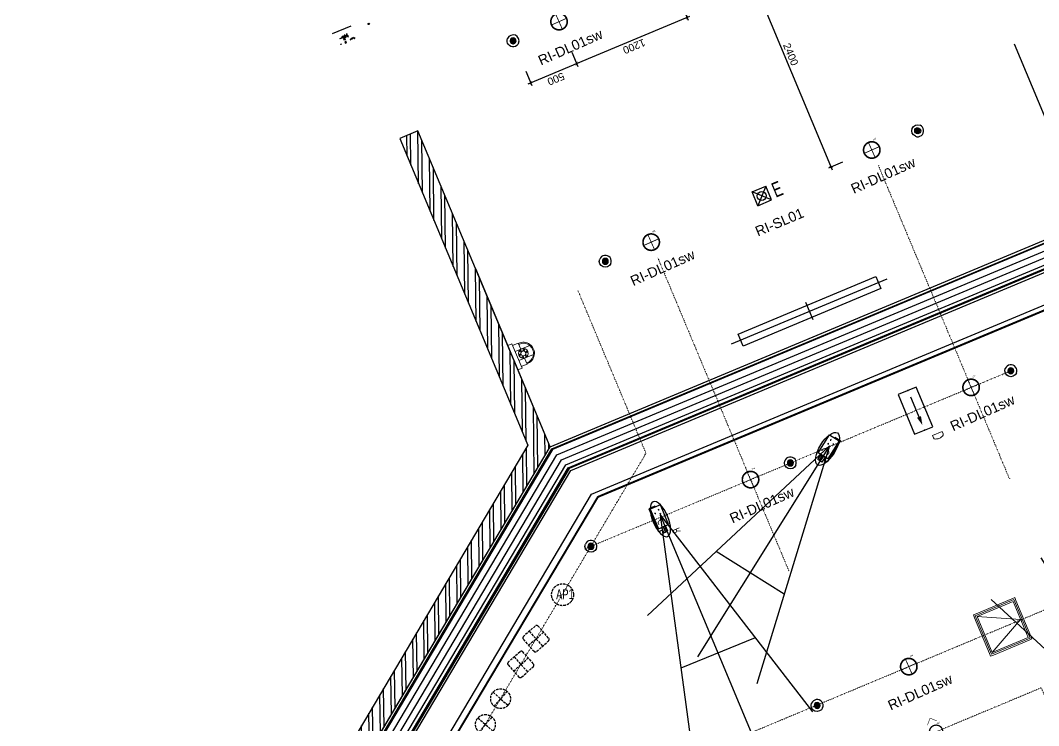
# Model space of a CAD drawing. Header units: millimetres. Extents: x 768159 to 833032, y -1374957 to -1225629.
# Drawn here: x 786417 to 796641, y -1333592 to -1326509 of the extents above; entities that cross this region are included whole.
import ezdxf
from ezdxf.enums import TextEntityAlignment as Align
from ezdxf.xclip import XClip

# ---------------------------------------------------------------- set-up
doc = ezdxf.new("R2010")
doc.units = ezdxf.units.MM
doc.header["$LTSCALE"] = 10
doc.header["$MEASUREMENT"] = 0
doc.header["$XCLIPFRAME"] = 0
for name, pattern in [('ACAD_ISO07W100', [3, 0, -3]), ('CENTER', [50.8, 31.75, -6.35, 6.35, -6.35]), ('DASH', [0.35, 0.25, -0.1])]:
    doc.linetypes.add(name, pattern=pattern)
for name, color, linetype in [('I—平顶-投影仪、监控', 62, 'Continuous'), ('I—平顶—分格线', 8, 'Continuous'), ('I—平顶—喷淋', 21, 'Continuous'), ('I—平顶—填充01(线状)', 8, 'Continuous'), ('I—平顶—暖通', 144, 'Continuous'), ('I—平顶—消防指示灯', 62, 'Continuous'), ('I—平顶—灯具', 62, 'Continuous'), ('I—平顶—设备定位尺寸标注', 232, 'Continuous'), ('I—平顶—通讯', 24, 'Continuous'), ('I—平顶—造型', 122, 'Continuous'), ('I—装饰—尺寸标注', 232, 'Continuous'), ('I—装饰—细线', 144, 'Continuous'), ('K-EL-6', 8, 'Continuous')]:
    doc.layers.add(name, color=color, linetype=linetype)
doc.layers.add('检修口', color=7, linetype='Continuous', lineweight=0)
doc.styles.add('_TEL_DIM', font='SIMPLEX', dxfattribs={"width": 0.8, "height": 3.5, "bigfont": 'HZTXT'})
doc.styles.add('ARIAL', font='arial.ttf')
doc.styles.add('hz', font='', dxfattribs={"width": 0.8, "height": 5})
doc.styles.get("Standard").update_dxf_attribs({"font": 'arial.ttf'})
doc.styles.add('平顶图图例(客房区A2）$0$XD2008', font='SIMYOU.TTF', dxfattribs={"width": 0.7})
doc.styles.add('幼圆', font='SIMYOU.TTF', dxfattribs={"width": 0.7})
doc.styles.get('hz').set_extended_font_data('Microsoft YaHei')
doc.dimstyles.new('XD30', dxfattribs={"dimscale": 30, "dimtxt": 2.5, "dimasz": 1, "dimexe": 1, "dimexo": 1, "dimgap": 0.8, "dimtad": 1, "dimdec": 0, "dimrnd": 5, "dimdsep": 46, "dimtxsty": 'ARIAL', "dimblk1": 'ARCHTICK', "dimblk2": 'ARCHTICK', "dimsah": 1, "dimcen": -0.9, "dimdle": 1, "dimclrd": 256, "dimclre": 256, "dimclrt": 40, "dimaunit": 1, "dimadec": 0, "dimazin": 0, "dimtfac": 0.35, "dimtdec": 0, "dimtix": 1, "dimtmove": 2, "dimatfit": 3, "dimldrblk": 'ARCHTICK', "dimfxl": 5, "dimfxlon": 1, "dimtvp": 0.8, "dimtolj": 1, "dimtzin": 0, "dimarcsym": 0})
doc.dimstyles.new('標準', dxfattribs={"dimtxt": 2.5, "dimasz": 0.8, "dimexe": 0, "dimexo": 0, "dimgap": 1, "dimtad": 1, "dimdec": 0, "dimzin": 0, "dimdsep": 46, "dimtxsty": 'Standard', "dimblk": 'DOT', "dimcen": 1, "dimaunit": 1, "dimadec": 3, "dimazin": 0, "dimtfac": 1, "dimtdec": 0, "dimtmove": 2, "dimatfit": 3, "dimfxl": 1, "dimtolj": 1, "dimtzin": 0, "dimarcsym": 0})

# ---------------------------------------------------------------- blocks, each defined once
blk = doc.blocks.new('*D1467')
at = {"layer": 'Defpoints', "color": 0, "transparency": 16777216}
for p in [(83, 69), (83, 0), (-82, 0)]:
    blk.add_point(p, dxfattribs=at)
at = {"color": 0, "transparency": 16777216, "insert": (69, 89), "char_height": 15, "attachment_point": 5}
blk.add_mtext('\\A1;165', dxfattribs=at)
blk = doc.blocks.new('_Dot')
at = {"color": 0, "linetype": 'ByBlock', "lineweight": -2}
blk.add_line((-0.5, 0), (-1, 0), dxfattribs=at)
at = {"color": 0, "linetype": 'ByBlock', "const_width": 0.5}
blk.add_lwpolyline([(-0.25, 0, 1), (0.25, 0, 1)], format="xyb", close=True, dxfattribs=at)
blk = doc.blocks.new('*D1476')
at = {"layer": 'Defpoints', "color": 0, "transparency": 16777216}
for p in [(68, 57), (68, 0), (-67, 0)]:
    blk.add_point(p, dxfattribs=at)
at = {"color": 0, "transparency": 16777216, "insert": (57, 73), "char_height": 15, "attachment_point": 5}
blk.add_mtext('\\A1;135', dxfattribs=at)
blk = doc.blocks.new('上下喷1111')
h = blk.add_hatch(color=256)
h.dxf.hatch_style = 1
edge = h.paths.add_edge_path()
edge.add_arc((0, 0), 0.5, 0, 180)
edge.add_arc((0, 0), 0.5, 180, 360)
at = {"elevation": 0}
for points in [[(-1, 0, -1), (1, 0, 0.084041)], [(-1, 0, 1), (1, 0, -0.084041)]]:
    blk.add_lwpolyline(points, format="xyb", dxfattribs=at)
blk.add_lwpolyline([(0.5, 0, 1), (-0.5, 0, 1)], format="xyb", close=True, dxfattribs=at)
blk = doc.blocks.new('A$Cd42e4ebf')
at = {"lineweight": 0}
for p, q in [((8.81, 7.37), (0, 7.37)), ((0, 7.37), (0, 5.88)), ((8.81, 5.88), (8.81, 7.37)), ((0.59, 5.88), (0.59, 3.81)), ((8.21, 3.81), (8.21, 5.88))]:
    blk.add_line(p, q, dxfattribs=at)
for points in [[(8.81, 5.88), (0, 5.88)], [(0.59, 3.81), (2.79, 3.81)], [(2.79, 5.88), (2.79, 0.56)], [(6.01, 5.88), (6.01, 0.56)], [(8.21, 3.81), (6.01, 3.81)]]:
    blk.add_lwpolyline(points, dxfattribs=at)
for centre, radius in [((4.4, 3.56), 1.65), ((3.34, 4.19), 0.257), ((4.4, 3.56), 0.804), ((4.4, 4.78), 0.254), ((5.46, 4.15), 0.254), ((3.34, 2.96), 0.271), ((4.4, 2.35), 0.255), ((5.44, 2.94), 0.269)]:
    blk.add_circle(centre, radius, dxfattribs=at)
for radius, start, end in [(3.73, 176.0995, 3.9005), (3.4, 175.7108, 4.2892)]:
    blk.add_arc((4.4, 3.56), radius, start, end, dxfattribs=at)
blk = doc.blocks.new('WIFI1')
at = {"linetype": 'DASH', "ltscale": 10, "extrusion": (-0.131049, -0.073706, 0.988632)}
for p, q in [((-91, -39, -15), (92, 37, 15)), ((-39, 92, 2), (39, -92, -2))]:
    blk.add_line(p, q, dxfattribs=at)
blk.add_lwpolyline([(68, -109, 0.414214), (90, -91), (109, 68, 0.414214), (91, 90), (-68, 109, 0.414214), (-90, 91), (-109, -68, 0.414214), (-91, -90), (70, -109)], format="xyb", dxfattribs=at)
blk = doc.blocks.new('碗状1')
at = {"linetype": 'DASH', "ltscale": 10, "extrusion": (-0.131049, -0.073706, 0.988632)}
for p, q in [((86, 48, 15), (-86, -48, -15)), ((-49, 87), (49, -87))]:
    blk.add_line(p, q, dxfattribs=at)
blk.add_circle((0, 0), 100, dxfattribs=at)
blk = doc.blocks.new('*U1485')
for p, q in [((-100, 81), (152, 81)), ((-100, 15), (-100, 81)), ((-90, 15), (-100, 15)), ((122, 18), (182, 18)), ((122, 5), (182, 5)), ((152, 38), (152, 81))]:
    blk.add_line(p, q)
for points in [[(-90, 71), (122, 71), (122, -41), (-90, -41)], [(122, 38), (182, 38), (182, -8), (122, -8)]]:
    blk.add_lwpolyline(points, close=True)
at = {"const_width": 5.69}
for points in [[(-33, 38, -1), (-28, 38, -1)], [(-56, -8, -1), (-50, -8, -1)], [(-5, -8, 1), (-11, -8, 1)]]:
    blk.add_lwpolyline(points, format="xyb", close=True, dxfattribs=at)
for centre in [(-31, 38), (-53, -8), (-8, -8)]:
    blk.add_arc(centre, 5.69, 0, 180)
blk.add_ellipse((41, 15), major_axis=(-189, 0), ratio=0.414634)
blk.add_point((41, 15))
at = {"layer": 'Defpoints', "color": 6, "linetype": 'ByBlock'}
for p, q in [((0, 0), (2415, 647)), ((1507, -404), (1502, 402)), ((0, 0), (2500, 0)), ((0, 0), (2415, -647))]:
    blk.add_line(p, q, dxfattribs=at)
at = {"style": 'hz', "width": 0.8}
for s, p in [('C', (66, 15)), ('R', (209, -87))]:
    blk.add_text(s, height=79.2, dxfattribs=at).set_placement(p, align=Align.MIDDLE)
blk = doc.blocks.new('SH9-室内半球1080P')
for p, q in [((93, 213), (345, 213)), ((93, 147), (93, 213)), ((345, 170), (345, 213)), ((103, 147), (93, 147)), ((316, 150), (375, 150)), ((316, 137), (375, 137))]:
    blk.add_line(p, q)
for points in [[(103, 203), (316, 203), (316, 90), (103, 90)], [(316, 170), (375, 170), (375, 123), (316, 123)]]:
    blk.add_lwpolyline(points, close=True)
at = {"const_width": 5.69}
for points in [[(137, 124, -1), (143, 124, -1)], [(160, 169, -1), (166, 169, -1)], [(189, 124, 1), (183, 124, 1)]]:
    blk.add_lwpolyline(points, format="xyb", close=True, dxfattribs=at)
for centre in [(140, 124), (163, 169), (186, 124)]:
    blk.add_arc(centre, 5.69, 0, 180)
blk.add_ellipse((234, 147), major_axis=(-189, 0), ratio=0.414634)
at = {"layer": 'Defpoints', "linetype": 'ByBlock'}
for p, q in [((197, 147), (2611, 794)), ((1697, -255), (1697, 549)), ((197, 147), (2697, 147)), ((197, 147), (2611, -500))]:
    blk.add_line(p, q, dxfattribs=at)
at = {"style": 'hz', "width": 0.8}
blk.add_text('C', height=79.2, dxfattribs=at).set_placement((259, 146), align=Align.MIDDLE)
blk = doc.blocks.new('Ceiling Banner')
blk.add_line((626292, -1317851), (626292, -1317663))
blk.add_lwpolyline([(625542, -1317692), (627042, -1317692), (627042, -1317822), (625542, -1317822)], close=True)
blk.add_lwpolyline([(625444, -1317757), (627139, -1317757)])
blk = doc.blocks.new('A$Ca46df362')
at = {"linetype": 'DASH', "ltscale": 10}
blk.add_circle((0, 0), 110, dxfattribs=at)
at = {"insert": (-65, 54, 0), "char_height": 100, "attachment_point": 1, "rotation": 0.6932, "style": '幼圆'}
blk.add_mtext_dynamic_manual_height_columns('AP1', width=111.92, gutter_width=1, heights=[0], dxfattribs=at)
blk = doc.blocks.new('0.001111.')
for p, q in [((-234, 0), (165, 166)), ((165, 166), (241, -16)), ((-133, -56), (133, 56)), ((-158, -183), (-234, 0)), ((241, -16), (-158, -183))]:
    blk.add_line(p, q)
for p in [(-35, 83), (199, 83), (-199, -83)]:
    blk.add_point(p)
blk.add_solid([(-75, -8), (-146, -61), (-58, -48)])
at = {"style": '_TEL_DIM', "width": 0.8}
blk.add_attdef('D', (-333, -82), '', height=106, rotation=22.686, dxfattribs=at)
at = {"style": '_TEL_DIM', "flags": 1}
blk.add_attdef('A', text='', height=0.006, rotation=202.686, dxfattribs=at).set_placement((-35, 83), align=Align.MIDDLE_CENTER)
blk = doc.blocks.new('BLK20230516150645_01174')
at = {"layer": '检修口'}
for p, q in [((111188, 173983), (111188, 174013)), ((111188, 174013), (111218, 174013)), ((111188, 173593), (111188, 173983)), ((111218, 174013), (111608, 174013)), ((111218, 173983), (111218, 173593)), ((111608, 173983), (111218, 173983)), ((111608, 174013), (111638, 174013)), ((111608, 173593), (111608, 173983)), ((111638, 174013), (111638, 173983)), ((111638, 173983), (111638, 173593)), ((111188, 173563), (111188, 173593)), ((111218, 173563), (111188, 173563)), ((111218, 173593), (111608, 173593)), ((111608, 173563), (111218, 173563)), ((111638, 173563), (111608, 173563)), ((111638, 173593), (111638, 173563))]:
    blk.add_line(p, q, dxfattribs=at)
at = {"layer": '检修口', "flags": 128}
for points in [[(111623, 173578), (111623, 173998), (111203, 173998), (111203, 173578), (111623, 173578)], [(111203, 173578), (111623, 173578), (111623, 173998), (111203, 173998), (111203, 173578)], [(111218, 173983), (111608, 173788), (111218, 173593)]]:
    blk.add_lwpolyline(points, dxfattribs=at)
blk = doc.blocks.new('应急照明灯')
at = {"ltscale": 250}
for p, q in [((-150, -150), (-150, 150)), ((-150, 150), (150, 150)), ((150, 150), (-150, -150)), ((150, -150), (-150, 150)), ((150, -150), (150, 150)), ((-150, -150), (150, -150))]:
    blk.add_line(p, q, dxfattribs=at)
blk.add_circle((0, 0), 90, dxfattribs=at)
at = {"style": '平顶图图例(客房区A2）$0$XD2008', "width": 0.7}
blk.add_text('E', height=300, dxfattribs=at).set_placement((338, -143), align=Align.CENTER)
blk = doc.blocks.new('_ArchTick')
at = {"color": 0, "linetype": 'ByBlock', "const_width": 0.15}
blk.add_lwpolyline([(-0.5, -0.5), (0.5, 0.5)], dxfattribs=at)
blk = doc.blocks.new('*D1586')
at = {"layer": 'Defpoints', "color": 0, "ltscale": 50, "transparency": 16777216}
for p in [(794040, -1325596, 277), (794966, -1327811, 277), (794558, -1327981)]:
    blk.add_point(p, dxfattribs=at)
at = {"layer": 'I—装饰—尺寸标注', "lineweight": -2, "ltscale": 50, "transparency": 16777216}
for p, q in [((793748, -1325719), (793604, -1325778)), ((793620, -1325739), (794569, -1328009)), ((794673, -1327933), (794530, -1327993))]:
    blk.add_line(p, q, dxfattribs=at)
at = {"layer": 'I—装饰—尺寸标注', "lineweight": -2, "ltscale": 50, "transparency": 16777216, "xscale": 30, "yscale": 30, "zscale": 30}
for p, rotation in [((793632, -1325767), 112.687506589793), ((794558, -1327981), 292.687506589793)]:
    blk.add_blockref('_ArchTick', p, dxfattribs=dict(at, rotation=rotation))
at = {"layer": 'I—装饰—尺寸标注', "color": 40, "ltscale": 50, "transparency": 16777216, "insert": (794152, -1326850), "char_height": 75, "attachment_point": 5, "rotation": 292.6875, "style": 'ARIAL'}
blk.add_mtext('\\A1;2400', dxfattribs=at)
blk = doc.blocks.new('*D1588')
at = {"layer": 'Defpoints', "color": 0, "ltscale": 50, "transparency": 16777216}
for p in [(792933, -1326059, 277), (791826, -1326522, 277), (792002, -1326944)]:
    blk.add_point(p, dxfattribs=at)
at = {"layer": 'I—装饰—尺寸标注', "lineweight": -2, "ltscale": 50, "transparency": 16777216}
for p, q in [((793061, -1326364), (793121, -1326508)), ((793137, -1326469), (791974, -1326955)), ((791953, -1326827), (792013, -1326971))]:
    blk.add_line(p, q, dxfattribs=at)
at = {"layer": 'I—装饰—尺寸标注', "lineweight": -2, "ltscale": 50, "transparency": 16777216, "xscale": 30, "yscale": 30, "zscale": 30}
for p, rotation in [((793109, -1326481), 22.68750658465411), ((792002, -1326944), 202.6875065846541)]:
    blk.add_blockref('_ArchTick', p, dxfattribs=dict(at, rotation=rotation))
at = {"layer": 'I—装饰—尺寸标注', "color": 40, "ltscale": 50, "transparency": 16777216, "insert": (792580, -1326770), "char_height": 75, "attachment_point": 5, "rotation": 202.6875, "style": 'ARIAL'}
blk.add_mtext('\\A1;1200', dxfattribs=at)
blk = doc.blocks.new('*D1589')
at = {"layer": 'Defpoints', "color": 0, "ltscale": 50, "transparency": 16777216}
for p in [(791826, -1326522, 277), (791365, -1326715, 277), (791541, -1327136)]:
    blk.add_point(p, dxfattribs=at)
at = {"layer": 'I—装饰—尺寸标注', "lineweight": -2, "ltscale": 50, "transparency": 16777216}
for p, q in [((791953, -1326827), (792013, -1326971)), ((792030, -1326932), (791513, -1327148)), ((791492, -1327020), (791553, -1327164))]:
    blk.add_line(p, q, dxfattribs=at)
at = {"layer": 'I—装饰—尺寸标注', "lineweight": -2, "ltscale": 50, "transparency": 16777216, "xscale": 30, "yscale": 30, "zscale": 30}
for p, rotation in [((792002, -1326944), 22.68750658465411), ((791541, -1327136), 202.6875065846541)]:
    blk.add_blockref('_ArchTick', p, dxfattribs=dict(at, rotation=rotation))
at = {"layer": 'I—装饰—尺寸标注', "color": 40, "ltscale": 50, "transparency": 16777216, "insert": (791795, -1327097), "char_height": 75, "attachment_point": 5, "rotation": 202.6875, "style": 'ARIAL'}
blk.add_mtext('\\A1;500', dxfattribs=at)
blk = doc.blocks.new('30-1')
at = {"layer": 'I—平顶—分格线'}
for centre in [(-1385, -86), (-1370, -56), (-1355, -86), (-1340, -56), (-1325, -86), (-1310, -56), (-1295, -86), (-1280, -56), (-1265, -86), (-1250, -56), (-1235, -86), (-1220, -56), (-1205, -86), (-1190, -56), (-1175, -86), (-1160, -56), (-1145, -86), (-1130, -56), (-1115, -86), (-1100, -56), (-1085, -86), (-1070, -56), (-1055, -86), (-1040, -56), (-1025, -86), (-1010, -56), (-995, -86), (-980, -56), (-965, -86), (-950, -56), (-935, -86), (-920, -56), (-905, -86), (-890, -56), (-875, -86), (-860, -56), (-845, -86), (-830, -56), (-815, -86), (-800, -56), (-785, -86), (-770, -56), (-755, -86), (-740, -56), (-725, -86), (-710, -56), (-695, -86), (-680, -56), (-665, -86), (-650, -56), (-620, -56), (-590, -56), (-1385, -146), (-1385, -206), (-1370, -116), (-1370, -176), (-1355, -146), (-1355, -206), (-1340, -116), (-1340, -176), (-1325, -146), (-1325, -206), (-1310, -116), (-1310, -176), (-1295, -146), (-1295, -206), (-1280, -116), (-1280, -176), (-1265, -146), (-1265, -206), (-1250, -116), (-1250, -176), (-1235, -146), (-1235, -206), (-1220, -116), (-1220, -176), (-1205, -146), (-1205, -206), (-1190, -116), (-1190, -176), (-1175, -146), (-1175, -206), (-1160, -116), (-1160, -176), (-1145, -146), (-1145, -206), (-1130, -116), (-1130, -176), (-1115, -146), (-1115, -206), (-1100, -116), (-1100, -176), (-1085, -146), (-1085, -206), (-1070, -116), (-1070, -176), (-1055, -146), (-1055, -206), (-1040, -116), (-1040, -176), (-1025, -146), (-1025, -206), (-1010, -116), (-1010, -176), (-995, -146), (-995, -206), (-980, -116), (-980, -176), (-965, -146), (-965, -206), (-950, -116), (-950, -176), (-935, -146), (-935, -206), (-920, -116), (-920, -176), (-905, -146), (-890, -116), (-890, -176), (-875, -146), (-860, -116), (-860, -176), (-845, -146), (-830, -116), (-815, -146), (-800, -116), (-770, -116), (-740, -116), (-1385, -266), (-1370, -236), (-1370, -296), (-1355, -266), (-1340, -236), (-1340, -296), (-1325, -266), (-1310, -236), (-1310, -296), (-1295, -266), (-1280, -236), (-1280, -296), (-1265, -266), (-1250, -236), (-1250, -296), (-1235, -266), (-1220, -236), (-1220, -296), (-1205, -266), (-1190, -236), (-1190, -296), (-1175, -266), (-1160, -236), (-1160, -296), (-1145, -266), (-1130, -236), (-1115, -266), (-1100, -236), (-1085, -266), (-1070, -236), (-1040, -236), (-1010, -236), (-1385, -326), (-1385, -386), (-1370, -356), (-1355, -326), (-1340, -356), (-1325, -326), (-1310, -356), (-1295, -326), (-1265, -326), (-1235, -326)]:
    blk.add_circle(centre, 3, dxfattribs=at)
blk = doc.blocks.new('*U1468')
at = {"const_width": 16.5}
blk.add_lwpolyline([(82.5, 0, 0.4142136), (0, 82.5, 0.4142136), (-82.5, 0, 0.4142136), (0, -82.5, 0.4142136)], format="xyb", close=True, dxfattribs=at)
at = {"const_width": 8.25}
for points in [[(-82.5, 0), (82.5, 0)], [(0, -82.5), (0, 82.5)]]:
    blk.add_lwpolyline(points, dxfattribs=at)
dim = blk.add_linear_dim(base=(82.5, 69.3), p1=(-82.5, 0), p2=(82.5, 0), dimstyle='標準', override={"dimtxt": 15, "dimgap": 5, "dimse1": 1, "dimse2": 1, "dimsd1": 1, "dimsd2": 1})
dim.commit()
dim.dimension.update_dxf_attribs({"geometry": '*D1467', "text_midpoint": (69.3, 88.9), "dimtype": 128})
blk = doc.blocks.new('*U1469')
blk.add_blockref('*U1468', (0, 0))
at = {"style": 'ARIAL'}
blk.add_text('RI-DL01sw', height=100, dxfattribs=at).set_placement((0, -280), align=Align.MIDDLE_CENTER)
blk.add_text('RI-DL01sw', height=100, dxfattribs=at).set_placement((0, -280), align=Align.MIDDLE_CENTER)
blk = doc.blocks.new('*U1477')
for points, const_width in [([(67.5, 0, 0.4142136), (0, 67.5, 0.4142136), (-67.5, 0, 0.4142136), (0, -67.5, 0.4142136)], 13.5), ([(0, 67.5, -1), (0, -67.5, -1)], 10.1)]:
    blk.add_lwpolyline(points, format="xyb", close=True, dxfattribs=dict(const_width=const_width))
dim = blk.add_linear_dim(base=(67.5, 56.7), p1=(-67.5, 0), p2=(67.5, 0), dimstyle='標準', override={"dimtxt": 15, "dimgap": 5, "dimse1": 1, "dimse2": 1, "dimsd1": 1, "dimsd2": 1})
dim.commit()
dim.dimension.update_dxf_attribs({"geometry": '*D1476', "text_midpoint": (56.7, 72.7), "dimtype": 128})
blk = doc.blocks.new('*U1478')
blk.add_lwpolyline([(-53, 97, 5, 5, 0), (0, 150, 5, 5, 0), (53, 97, 0, 0, 0)], format="xyseb")
blk.add_blockref('*U1477', (0, 0))
at = {"style": 'ARIAL'}
blk.add_text('RI-AJ01m', height=100, dxfattribs=at).set_placement((0, -280), align=Align.MIDDLE_CENTER)
blk.add_text('RI-AJ01m', height=100, dxfattribs=at).set_placement((0, -280), align=Align.MIDDLE_CENTER)

msp = doc.modelspace()

# ---------------------------------------------------------------- hatches: boundary and pattern name
at = {"layer": 'I—平顶—填充01(线状)'}
h = msp.add_hatch(dxfattribs=at)
h.set_pattern_fill('ANSI32', color=256, scale=300, angle=23)
h.set_pattern_definition([(90.68913, (763676.32, -1331262.48), (-112.49186, -1.35307), []), (90.68913, (763713.37, -1331224.53), (-112.49186, -1.35307), [])])
h.paths.add_polyline_path([(787267.6, -1337939.3), (787405.5, -1338098.5), (791735.9, -1330791.3), (790409.7, -1327618.6), (790226, -1327695.2), (791513.4, -1330774.5)])

# ---------------------------------------------------------------- linework, layer by layer
at = {"layer": 'I—平顶—暖通'}
for points in [[(791926.1, -1331009.9), (786723.4, -1339788.9), (790837.3, -1349628.8), (790606.7, -1349725.2), (786444.3, -1339769.4), (791753.2, -1330811.2), (797128.1, -1328564.2), (797438.7, -1329307), (800143.4, -1334686.6), (803649.6, -1343073.3), (803418.9, -1343169.7), (799914.6, -1334788), (797210.1, -1329408.2), (796993.9, -1328891.3)], [(791919.1, -1331001.9), (796999.3, -1328878.2), (797219.2, -1329404.1), (799923.6, -1334783.8), (803424.3, -1343156.7), (803636.5, -1343067.9), (800134.3, -1334690.8), (797429.7, -1329311.1), (797122.8, -1328577.3), (791760.1, -1330819.1), (786455.5, -1339770.2), (790612, -1349712.2), (790824.2, -1349623.4), (786712.2, -1339788.1)]]:
    msp.add_lwpolyline(points, close=True, dxfattribs=at)
for points in [[(790672, -1349687.1), (786528, -1339775.3), (791805.1, -1330870.8), (797087.9, -1328662.3), (797370.6, -1329338.3), (800075.2, -1334718), (803576.5, -1343093)], [(790732, -1349662), (786600.6, -1339780.3), (791850, -1330922.5), (797053, -1328747.3), (797311.5, -1329365.5), (800016.1, -1334745.1), (803516.6, -1343118.1)], [(790791.9, -1349636.9), (786673.2, -1339785.4), (791894.9, -1330974.1), (797018.1, -1328832.4), (797252.4, -1329392.7), (799957, -1334772.3), (803456.6, -1343143.1)]]:
    msp.add_lwpolyline(points, dxfattribs=at)
at = {"layer": 'I—平顶—灯具', "linetype": 'CENTER', "ltscale": 0.01, "const_width": 20}
msp.add_lwpolyline([(791213, -1349552.1), (787142.8, -1339816.7), (792216.2, -1331295.1), (796793.1, -1329381.7), (796871.3, -1329566.9), (799576, -1334946.5), (803102.6, -1343382.3)], dxfattribs=at)
at = {"layer": 'I—平顶—设备定位尺寸标注', "color": 8, "linetype": 'ACAD_ISO07W100', "ltscale": 0.02}
for p, q in [((795031.7, -1327966.8), (796348.4, -1331114.5)), ((792816.9, -1328892.7), (794133.7, -1332040.4)), ((792078.9, -1331819, 0), (796362.7, -1330028.2, 0)), ((791463.5, -1334620, 0), (797551.9, -1332073.6))]:
    msp.add_line(p, q, dxfattribs=at)
for points in [[(791408.7, -1349470.3), (787379.9, -1339833.2), (792699.5, -1330857), (792017.7, -1329226.8)], [(801234.3, -1344131.2), (796669.5, -1333212), (792318.2, -1335031.1)]]:
    msp.add_lwpolyline(points, dxfattribs=at)
at = {"layer": 'I—平顶—造型'}
for p, q in [((791735.9, -1330791.3), (797141.6, -1328531.5)), ((791943.3, -1331029.8), (796980.5, -1328924))]:
    msp.add_line(p, q, dxfattribs=at)
for points in [[(796395, -1326742.9), (797462.2, -1329295.2), (800166.9, -1334674.9), (803683, -1343085.4)], [(790639.5, -1349867.7), (786417.2, -1339766.2), (791735.9, -1330791.3), (790989.6, -1329003.7)], [(791166.9, -1349571.4), (787087, -1339812.8), (792150.8, -1331268.2), (796819.9, -1329316.3), (796916.8, -1329546), (799621.4, -1334925.6), (803148.8, -1343363)], [(790870, -1349642.2), (786751.3, -1339790.8), (791943.3, -1331029.8)]]:
    msp.add_lwpolyline(points, dxfattribs=at)
msp.add_lwpolyline([(787267.6, -1337939.3), (787405.5, -1338098.5), (791735.9, -1330791.3), (790409.7, -1327618.6), (790226, -1327695.2), (791513.4, -1330774.5)], close=True, dxfattribs=at)
at = {"layer": 'I—装饰—细线', "extrusion": (0.000109945, 4.5974e-05, 1)}
msp.add_circle((789915.3, -1326544, 26.2), 7.04, dxfattribs=at)
at = {"layer": 'K-EL-6', "extrusion": (0.000109945, 4.5974e-05, 1)}
for p, q in [((789552.8, -1326639.3, 0.4), (789737.3, -1326562.1, 0.4)), ((789625.3, -1326691.4, 0.4), (789701.1, -1326659.7, 0.4)), ((789630.1, -1326689.4, 0.4), (789691, -1326663.9, 0.4)), ((789670.9, -1326711.9, 0.4), (789661.5, -1326689.5, 0.4)), ((789672.2, -1326664.8, 0.4), (789669.3, -1326666, 0.4)), ((789672.1, -1326657.9, 0.4), (789669.7, -1326658.9, 0.4)), ((789669.7, -1326658.9, 0.4), (789672.2, -1326664.8, 0.4)), ((789680.8, -1326707.8, 0.4), (789671.2, -1326685.1, 0.4)), ((789674.6, -1326663.8, 0.4), (789672.1, -1326657.9, 0.4)), ((789672.2, -1326664.8, 0.4), (789677.2, -1326676.6, 0.4)), ((789673.4, -1326658.9, 0.4), (789672.6, -1326659.2, 0.4)), ((789675.6, -1326656.4, 0.4), (789672.8, -1326657.6, 0.4)), ((789672.8, -1326657.6, 0.4), (789675.3, -1326663.5, 0.4)), ((789674.4, -1326661.5, 0.4), (789673.7, -1326661.8, 0.4)), ((789677.2, -1326676.6, 0.4), (789674.2, -1326677.9, 0.4)), ((789675.3, -1326663.5, 0.4), (789674.6, -1326663.8, 0.4)), ((789674.6, -1326663.8, 0.4), (789679.5, -1326675.6, 0.4)), ((789675.3, -1326663.5, 0.4), (789680.2, -1326675.3, 0.4)), ((789678.5, -1326663.4, 0.4), (789675.6, -1326656.4, 0.4)), ((789677.3, -1326657.3, 0.4), (789676.2, -1326657.8, 0.4)), ((789678.4, -1326659.8, 0.4), (789677.2, -1326660.3, 0.4)), ((789679.6, -1326682.6, 0.4), (789677.2, -1326676.6, 0.4)), ((789677.3, -1326657.3, 0.4), (789678.4, -1326659.8, 0.4)), ((789681.7, -1326662.1, 0.4), (789678.5, -1326663.4, 0.4)), ((789678.5, -1326663.4, 0.4), (789682.6, -1326673.1, 0.4)), ((789680.2, -1326675.3, 0.4), (789679.5, -1326675.6, 0.4)), ((789679.5, -1326675.6, 0.4), (789682, -1326681.6, 0.4)), ((789682, -1326681.6, 0.4), (789679.6, -1326682.6, 0.4)), ((789682.7, -1326681.3, 0.4), (789680.2, -1326675.3, 0.4)), ((789681.1, -1326677.4, 0.4), (789680.3, -1326677.7, 0.4)), ((789682.1, -1326679.9, 0.4), (789681.4, -1326680.2, 0.4)), ((789681.7, -1326662.1, 0.4), (789685.7, -1326671.8, 0.4)), ((789683.9, -1326662.9, 0.4), (789681.7, -1326662.1, 0.4)), ((789682, -1326671.8, 0.4), (789685.5, -1326680.1, 0.4)), ((789685.7, -1326671.8, 0.4), (789682.6, -1326673.1, 0.4)), ((789685.5, -1326680.1, 0.4), (789682.7, -1326681.3, 0.4)), ((789690, -1326660.4, 0.4), (789683.9, -1326662.9, 0.4)), ((789683.9, -1326662.9, 0.4), (789686.7, -1326669.6, 0.4)), ((789685, -1326675.7, 0.4), (789683.9, -1326676.2, 0.4)), ((789686.1, -1326678.3, 0.4), (789684.9, -1326678.7, 0.4)), ((789686.1, -1326678.3, 0.4), (789685, -1326675.7, 0.4)), ((789686.7, -1326669.6, 0.4), (789685.7, -1326671.8, 0.4)), ((789692.8, -1326667.1, 0.4), (789686.7, -1326669.6, 0.4)), ((789690, -1326660.4, 0.4), (789692.8, -1326667.1, 0.4)), ((789694.8, -1326660, 0.4), (789690.6, -1326661.7, 0.4)), ((789696.5, -1326663.9, 0.4), (789692.2, -1326665.7, 0.4)), ((789692.8, -1326645.2, 0.4), (789692.4, -1326645.4, 0.4)), ((789692.4, -1326645.4, 0.4), (789699.9, -1326663.3, 0.4)), ((789695, -1326658.3, 0.4), (789694.4, -1326650.1, 0.4)), ((789694.4, -1326659, 0.4), (789696.9, -1326664.8, 0.4)), ((789702.2, -1326659.2, 0.4), (789696.9, -1326646.5, 0.4)), ((789705.2, -1326675.9, 0.4), (789697.7, -1326657.9, 0.4)), ((789697.8, -1326665, 0.4), (789703.2, -1326671.2, 0.4)), ((789702.2, -1326659.2, 0.4), (789707.5, -1326671.9, 0.4)), ((789728.4, -1326703.3, 0.4), (789750.2, -1326687.4, 0.4)), ((789750.2, -1326687.4, 0.4), (789728.4, -1326703.3, 0.4)), ((789752.6, -1326693.3, 0.4), (789728.4, -1326703.3, 0.4)), ((789752.6, -1326693.3, 0.4), (789728.4, -1326703.3, 0.4)), ((789749.8, -1326686.5, 0.4), (789760.8, -1326681.9, 0.4)), ((789760.8, -1326681.9, 0.4), (789749.8, -1326686.5, 0.4)), ((789750.2, -1326687.4, 0.4), (789749.8, -1326686.5, 0.4)), ((789768.3, -1326686.7, 0.4), (789763.6, -1326688.7, 0.4)), ((789763.6, -1326688.7, 0.4), (789768.3, -1326686.7, 0.4)), ((789773.6, -1326689.8, 0.4), (789765.5, -1326693.2, 0.4)), ((789767.3, -1326684.2, 0.4), (789771.4, -1326682.5, 0.4)), ((789770, -1326683.1, 0.4), (789767.3, -1326684.2, 0.4)), ((789767.3, -1326684.2, 0.4), (789768.3, -1326686.7, 0.4)), ((789768.3, -1326686.7, 0.4), (789767.3, -1326684.2, 0.4)), ((789767.4, -1326692.4, 0.4), (789773.6, -1326689.8, 0.4)), ((789771.4, -1326682.5, 0.4), (789770, -1326683.1, 0.4)), ((789773.8, -1326688.3, 0.4), (789771.4, -1326682.5, 0.4)), ((789771.4, -1326682.5, 0.4), (789773.8, -1326688.3, 0.4)), ((789773.6, -1326689.7, 0.4), (789773.8, -1326688.2, 0.4)), ((789773.8, -1326688.2, 0.4), (789773.6, -1326689.7, 0.4)), ((789634, -1326747.2, 0.4), (789643.6, -1326743.1, 0.4)), ((789637.4, -1326755.5, 0.4), (789634, -1326747.2, 0.4)), ((789674.1, -1326720.4, 0.4), (789673.8, -1326719.8, 0.4)), ((789674.1, -1326720.4, 0.4), (789682.9, -1326741.6, 0.4)), ((789682.9, -1326741.6, 0.4), (789683.2, -1326742.2, 0.4)), ((789683.2, -1326742.2, 0.4), (789683.3, -1326742.3, 0.4)), ((789684.1, -1326716.3, 0.4), (789683.8, -1326715.7, 0.4)), ((789692.9, -1326737.4, 0.4), (789684.1, -1326716.3, 0.4)), ((789692.9, -1326737.4, 0.4), (789693.2, -1326738.1, 0.4))]:
    msp.add_line(p, q, dxfattribs=at)
for radius in [12.8, 8.2, 6.55, 0.769]:
    msp.add_circle((789661.5, -1326676.2, 26.2), radius, dxfattribs=at)
for centre, radius, start, end in [((789694, -1326648.5, 26.2), 3.48, 35.10629, 117.41969), ((789696.8, -1326660.2, 26.2), 2.62, 71.91508, 153.47037), ((789697.7, -1326662.4, 26.2), 2.62, 251.91508, 333.47037), ((789704.1, -1326672.6, 26.2), 3.48, 287.96576, 10.27917)]:
    msp.add_arc(centre, radius, start, end, dxfattribs=at)

# ---------------------------------------------------------------- block references
at = {"layer": 'I—平顶-投影仪、监控', "xscale": 29.9009872269765, "yscale": 29.9009872269765, "zscale": 29.9009872269765, "rotation": 112.6791316178363}
msp.add_blockref('A$Cd42e4ebf', (791616.2, -1329933.8), dxfattribs=at)
at = {"layer": 'I—平顶-投影仪、监控'}
for p, rotation in [((794520, -1330536.8, 0), 238.0312441501616), ((798227.9, -1334110.2, 0), 122.1965790276757)]:
    msp.add_blockref('SH9-室内半球1080P', p, dxfattribs=dict(at, rotation=rotation))
at = {"layer": 'I—平顶-投影仪、监控', "extrusion": (5.38207e-09, 2.25015e-09, 1), "xscale": -1, "rotation": 112.688925033668}
msp.add_blockref('*U1485', (792841.7, -1331474.4, 0), dxfattribs=at)
at = {"layer": 'I—平顶—分格线', "extrusion": (-0.000109945, -4.5974e-05, -1)}
ref = msp.add_blockref('30-1', (-791299.6, -1326337.1, -26.2), dxfattribs=dict(at, zscale=-0.9999999999999996, rotation=157.3057900268911))
XClip(ref).set_block_clipping_path([(-556707.4829611038, -757673.5853783059), (-555732.9413613211, -757574.9823939267), (-555680.0924436176, -758097.3141345985), (-556654.6340434003, -758195.9171189776)])
at = {"layer": 'I—平顶—喷淋', "extrusion": (0.000109951, 4.59463e-05, 1), "xscale": 60.00000000000072, "yscale": 60.00000000000072, "zscale": 60.00000000000072, "rotation": 158.1369069682337}
for p in [(791364.8, -1326714.7, 26.1), (792290.4, -1328929, 26.1)]:
    msp.add_blockref('上下喷1111', p, dxfattribs=at)
at = {"layer": 'I—平顶—喷淋', "extrusion": (0.00010996, 4.59502e-05, 1), "xscale": -60.00000000000082, "yscale": 60.00000000000092, "zscale": 60.00000000000065, "rotation": 247.2286933021052}
msp.add_blockref('上下喷1111', (795427.4, -1327617.6, 26.5), dxfattribs=at)
at = {"layer": 'I—平顶—喷淋', "extrusion": (7.41388e-10, -1.4776e-08, 1), "xscale": 60.00000000000065, "yscale": 60.00000000000065, "zscale": 60.00000000000065, "rotation": 158.1416134251435}
for p in [(796362.7, -1330028.2, 0), (794148.4, -1330953.9, 0), (792145.9, -1331791, 0), (794417.1, -1333389.9, 0)]:
    msp.add_blockref('上下喷1111', p, dxfattribs=at)
at = {"layer": 'I—平顶—消防指示灯', "color": 3, "extrusion": (0.00010995, 4.59611e-05, 1), "xscale": 0.5000000000000001, "yscale": 0.5000000000000001, "zscale": 0.5000000000000001, "rotation": 22.68442533637837}
msp.add_blockref('应急照明灯', (793861.7, -1328272.1, 26.2), dxfattribs=at)
at = {"layer": 'I—平顶—消防指示灯', "ltscale": 0.001}
ref = msp.add_blockref('0.001111.', (795412.6, -1330425.3, 0), dxfattribs=dict(at, xscale=-0.9999999999999998, rotation=315.2807918607708))
ref.add_attrib('D', 'D', (795569.4, -1330665.8, 0), dxfattribs={"layer": '0', "height": 105.9, "rotation": 292.59475, "style": '_TEL_DIM', "width": 0.8})
at = {"layer": 'I—平顶—灯具', "extrusion": (0.00010995, 4.59611e-05, 1), "rotation": 23.99529354309218}
for p in [(791825.6, -1326521.8, 26.4), (794966.1, -1327810.6, 26.1), (792751.3, -1328736.3, 26.1)]:
    msp.add_blockref('*U1469', p, dxfattribs=at)
at = {"layer": 'I—平顶—灯具'}
for name, p, rotation in [('Ceiling Banner', (-291847.4, -355304.2, 0), 22.69288236759155), ('*U1469', (795963.4, -1330195.1, 0), 24), ('*U1469', (793748.6, -1331121, 0), 24), ('*U1469', (795337.4, -1332999.3), 24), ('*U1478', (795612.4, -1333654.8, 0), 24), ('*U1469', (793401.9, -1333809.3, 0), 24)]:
    msp.add_blockref(name, p, dxfattribs=dict(at, rotation=rotation))
at = {"layer": 'I—平顶—通讯'}
msp.add_blockref('A$Ca46df362', (791861.1, -1332277.5, 0.8), dxfattribs=at)
at = {"layer": 'I—平顶—通讯', "rotation": 19.04231237963083}
for name, p in [('WIFI1', (791594.4, -1332718.8, 0)), ('WIFI1', (791441.8, -1332977.1, 0)), ('碗状1', (791238.8, -1333321.7, 0)), ('碗状1', (791086.7, -1333580.4, 0))]:
    msp.add_blockref(name, p, dxfattribs=at)
at = {"layer": '检修口', "rotation": 22.6891317941336}
msp.add_blockref('BLK20230516150645_01174', (760524.7, -1535915.5), dxfattribs=at)

# ---------------------------------------------------------------- texts
at = {"layer": 'I—平顶—灯具', "linetype": 'CENTER', "ltscale": 0.01, "extrusion": (0.00010995, 4.59611e-05, 1), "style": 'ARIAL'}
msp.add_text('RI-SL01', height=100, rotation=22.80077, dxfattribs=at).set_placement((794039, -1328534.9, 26.5), align=Align.MIDDLE_CENTER)

# ---------------------------------------------------------------- dimensions: what is measured, and where the dimension line sits
at = {"layer": 'I—装饰—尺寸标注', "color": 6, "ltscale": 50}
for base, p1, p2, angle, picture, middle in [((794557.8, -1327981.3, -277.1), (794040.5, -1325596.1), (794966.1, -1327810.6, -0.3), 292.68751, '*D1586', (794152.4, -1326850, -277.1)), ((792001.9, -1326943.5, -277.1), (792933.1, -1326059, 0), (791825.6, -1326521.8, 0.3), 22.68751, '*D1588', (792579.6, -1326769.5, -277.1)), ((791541, -1327136.2, -277.1), (791825.6, -1326521.8, 0.3), (791364.8, -1326714.7, 0), 22.68751, '*D1589', (791795.5, -1327097.3, -277.1))]:
    dim = msp.add_linear_dim(base=base, p1=p1, p2=p2, angle=angle, dimstyle='XD30', dxfattribs=at)
    dim.commit()
    dim.dimension.update_dxf_attribs({"geometry": picture, "text_midpoint": middle})

doc.saveas('drawing.dxf')
